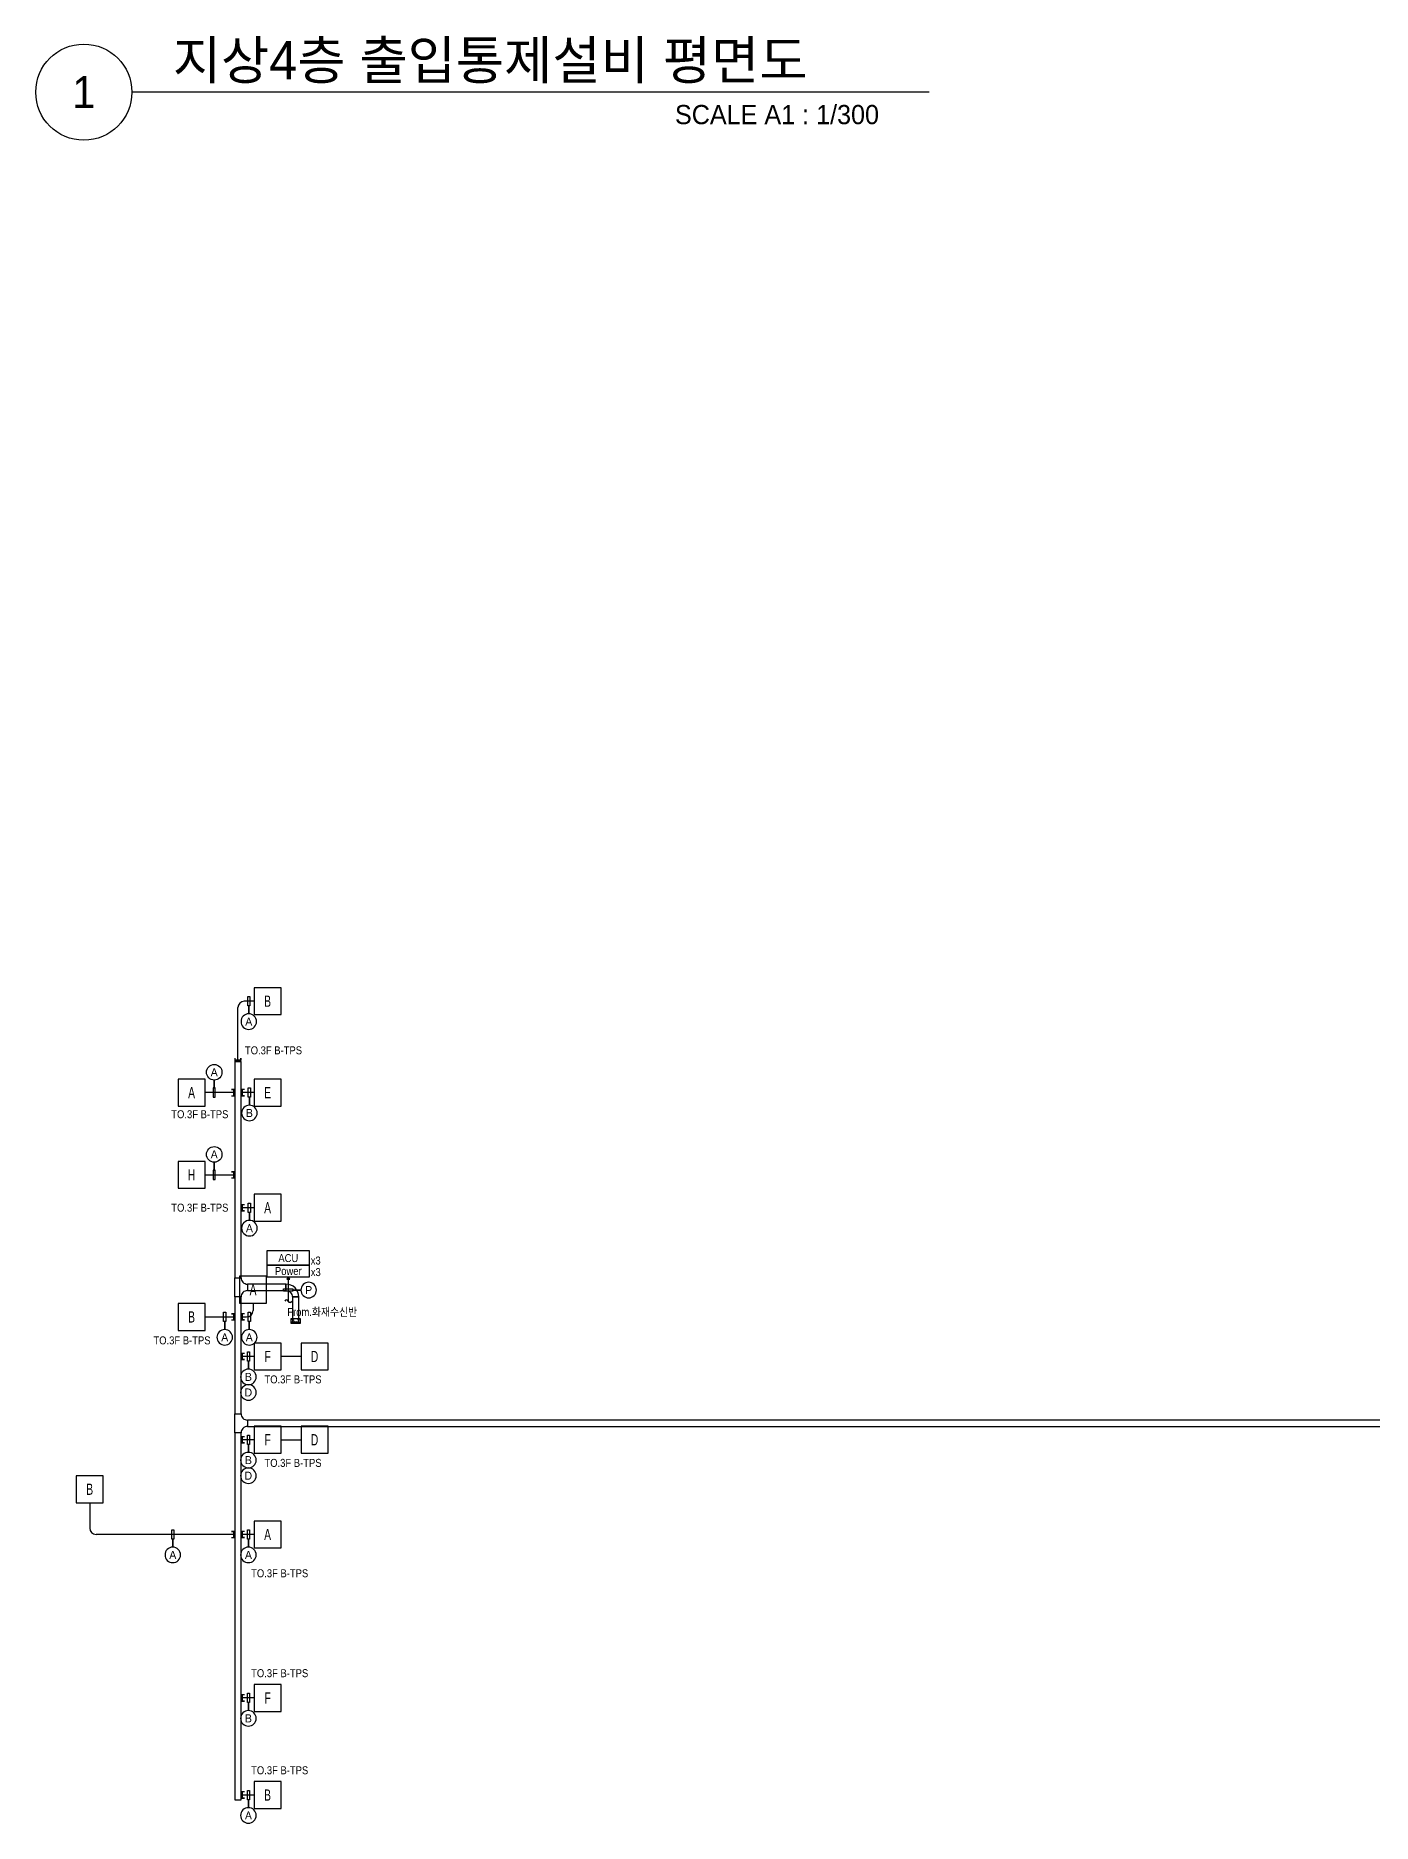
# Model space of a CAD drawing. Header units: millimetres. Extents: x 88230 to 502050, y -351975 to 882900.
# Drawn here: x 91128 to 153714, y 286385 to 370143 of the extents above; entities that cross this region are included whole.
import ezdxf
from ezdxf.enums import TextEntityAlignment as Align

# ---------------------------------------------------------------- set-up
doc = ezdxf.new("R2010")
doc.units = ezdxf.units.MM
doc.header["$LTSCALE"] = 150
doc.linetypes.add('D1', pattern=[3, 1, -1, 1])
for name, color, linetype in [('-----20 General Symbol', 3, 'Continuous'), ('-----27 Communication Cable Tray', 2, 'Continuous'), ('-----29 Indicator', 1, 'Continuous'), ('-----30 Text', 2, 'Continuous'), ('-----41 Drawing Title', 2, 'Continuous'), ('4', 4, 'Continuous'), ('6', 6, 'Continuous')]:
    doc.layers.add(name, color=color, linetype=linetype)
doc.styles.add('ELEC', font='')
doc.styles.get('ELEC').set_extended_font_data('Dotum')

# ---------------------------------------------------------------- blocks, each defined once
blk = doc.blocks.new('GOK_A')
at = {"layer": '-----20 General Symbol', "color": 1}
blk.add_lwpolyline([(272950, 44280), (274750, 44280), (274750, 46080), (272950, 46080)], close=True, dxfattribs=at)
at = {"layer": '-----20 General Symbol', "color": 3, "style": 'ELEC', "width": 0.7}
blk.add_text('A', height=750, dxfattribs=at).set_placement((273850, 45180), align=Align.MIDDLE_CENTER)
blk = doc.blocks.new('GOK_B')
at = {"layer": '-----20 General Symbol', "color": 1}
blk.add_lwpolyline([(272950, 41850), (274750, 41850), (274750, 43650), (272950, 43650)], close=True, dxfattribs=at)
at = {"layer": '-----20 General Symbol', "color": 3, "style": 'ELEC', "width": 0.7}
blk.add_text('B', height=750, dxfattribs=at).set_placement((273850, 42750), align=Align.MIDDLE_CENTER)
blk = doc.blocks.new('GOK_E')
at = {"layer": '-----20 General Symbol', "color": 1}
blk.add_lwpolyline([(275670, 44280), (277470, 44280), (277470, 46080), (275670, 46080)], close=True, dxfattribs=at)
at = {"layer": '-----20 General Symbol', "color": 3, "style": 'ELEC', "width": 0.7}
blk.add_text('E', height=750, dxfattribs=at).set_placement((276570, 45180), align=Align.MIDDLE_CENTER)
blk = doc.blocks.new('GOK_F')
at = {"layer": '-----20 General Symbol', "color": 1}
blk.add_lwpolyline([(275670, 41850), (277470, 41850), (277470, 43650), (275670, 43650)], close=True, dxfattribs=at)
at = {"layer": '-----20 General Symbol', "color": 3, "style": 'ELEC', "width": 0.7}
blk.add_text('F', height=750, dxfattribs=at).set_placement((276570, 42750), align=Align.MIDDLE_CENTER)
blk = doc.blocks.new('GOK_H')
at = {"layer": '-----20 General Symbol', "color": 1}
blk.add_lwpolyline([(139470, -259730), (140730, -259730), (140730, -258470), (139470, -258470)], close=True, dxfattribs=at)
at = {"layer": '-----20 General Symbol', "color": 3, "style": 'ELEC', "width": 0.7}
blk.add_text('H', height=525, dxfattribs=at).set_placement((140100, -259100), align=Align.MIDDLE_CENTER)
blk = doc.blocks.new('GOK_D')
at = {"layer": '-----20 General Symbol', "color": 1}
blk.add_lwpolyline([(116508, -205929), (117768, -205929), (117768, -204669), (116508, -204669)], close=True, dxfattribs=at)
at = {"layer": '-----20 General Symbol', "color": 3, "style": 'ELEC', "width": 0.7}
blk.add_text('D', height=525, dxfattribs=at).set_placement((117138, -205299), align=Align.MIDDLE_CENTER)
blk = doc.blocks.new('O08')
blk.add_hatch(color=256).paths.add_polyline_path([(120, 51), (-120, 51), (-120, 0), (120, 0)])
blk.add_lwpolyline([(120, 127.5), (120, 0), (-120, 0), (-120, 127.5), (-120, 51), (120, 51)])

msp = doc.modelspace()

# ---------------------------------------------------------------- linework, layer by layer
at = {"layer": '-----20 General Symbol', "color": 1}
for points in [[(101954, 312531), (103954, 312531), (103954, 313205), (101954, 313205)], [(101954, 311992), (103954, 311992), (103954, 312531), (101954, 312531)]]:
    msp.add_lwpolyline(points, close=True, dxfattribs=at)
at = {"layer": '-----27 Communication Cable Tray', "elevation": 0}
for points in [[(100444, 322085), (100444, 311946), (100744, 311946), (100744, 322085)], [(102844, 311646), (101044, 311646), (101044, 311346), (102844, 311346)], [(100444, 311046), (100444, 305576), (100744, 305576), (100744, 311046)], [(103144, 311046), (103144, 309817), (103444, 309817), (103444, 311046)], [(101044, 304976), (168878, 304976), (168878, 305276), (101044, 305276)], [(100444, 304676), (100444, 287486), (100744, 287486), (100744, 304676)]]:
    msp.add_lwpolyline(points, close=True, dxfattribs=at)
for points in [[(100744, 311046), (100444, 311046), (100444, 311046), (100444, 311946), (100744, 311946, 0.414214), (101044, 311646), (101044, 311346), (101044, 311346, 0.414214)], [(102844, 311346), (102844, 311346, -0.414214), (103144, 311046), (103144, 311046), (103444, 311046, 0.414214), (102844, 311646)], [(100744, 304676), (100444, 304676), (100444, 304676), (100444, 305576), (100744, 305576, 0.414214), (101044, 305276), (101044, 304976), (101044, 304976, 0.414214)]]:
    msp.add_lwpolyline(points, format="xyb", close=True, dxfattribs=at)
at = {"layer": '-----27 Communication Cable Tray', "color": 1}
msp.add_lwpolyline([(103069, 310017), (103069, 309817), (103519, 309817), (103519, 310017), (103069, 310017)], dxfattribs=at)
at = {"layer": '-----27 Communication Cable Tray', "color": 1, "linetype": 'D1'}
for points in [[(103069, 310017), (103519, 309817)], [(103519, 310017), (103069, 309817)]]:
    msp.add_lwpolyline(points, dxfattribs=at)
at = {"layer": '-----27 Communication Cable Tray'}
for points in [[(103194, 309967), (103144, 309967), (103144, 309867), (103444, 309867), (103444, 309967), (103394, 309967)], [(103119, 309867), (103119, 309817), (103469, 309817), (103469, 309867), (103119, 309867)]]:
    msp.add_lwpolyline(points, dxfattribs=at)
at = {"layer": '-----29 Indicator', "color": 1}
for points in [[(101103, 324314), (101103, 324687), (101052, 324687), (101052, 325123), (101155, 325123), (101155, 324687), (101078, 324687), (101103, 324687), (101103, 324314, 0.414214), (100739, 323949, 0.414214), (101103, 323585, 0.414214), (101468, 323949, 0.414214), (101103, 324314, 0.151042)], [(99484, 321211), (99484, 320838), (99432, 320838), (99432, 320402), (99535, 320402), (99535, 320838), (99458, 320838), (99484, 320838), (99484, 321211, -0.414214), (99119, 321576, -0.414214), (99484, 321941, -0.414214), (99848, 321576, -0.414214), (99484, 321211, -0.151042)], [(101133, 320029), (101133, 320402), (101081, 320402), (101081, 320838), (101184, 320838), (101184, 320402), (101107, 320402), (101133, 320402), (101133, 320029, 0.414214), (100768, 319665, 0.414214), (101133, 319300, 0.414214), (101497, 319665, 0.414214), (101133, 320029, 0.151042)], [(99484, 317361), (99484, 316988), (99432, 316988), (99432, 316552), (99535, 316552), (99535, 316988), (99458, 316988), (99484, 316988), (99484, 317361, -0.414214), (99119, 317726, -0.414214), (99484, 318090, -0.414214), (99848, 317726, -0.414214), (99484, 317361, -0.151042)], [(101133, 314634), (101133, 315007), (101081, 315007), (101081, 315443), (101184, 315443), (101184, 315007), (101107, 315007), (101133, 315007), (101133, 314634, 0.414214), (100768, 314269, 0.414214), (101133, 313905, 0.414214), (101497, 314269, 0.414214), (101133, 314634, 0.151042)], [(103544, 311369), (103171, 311369), (103171, 311318), (102735, 311318), (102735, 311420), (103171, 311420), (103171, 311343), (103171, 311369), (103544, 311369, 0.414214), (103908, 311004, 0.414214), (104273, 311369, 0.414214), (103908, 311734, 0.414214), (103544, 311369, 0.151042)], [(99977, 309519), (99977, 309892), (99926, 309892), (99926, 310328), (100029, 310328), (100029, 309892), (99952, 309892), (99977, 309892), (99977, 309519, 0.414214), (99613, 309154, 0.414214), (99977, 308790, 0.414214), (100342, 309154, 0.414214), (99977, 309519, 0.151042)], [(101126, 309519), (101126, 309892), (101075, 309892), (101075, 310328), (101178, 310328), (101178, 309892), (101101, 309892), (101126, 309892), (101126, 309519, 0.414214), (100761, 309154, 0.414214), (101126, 308790, 0.414214), (101491, 309154, 0.414214), (101126, 309519, 0.151042)], [(97545, 299324), (97545, 299697), (97493, 299697), (97493, 300133), (97596, 300133), (97596, 299697), (97519, 299697), (97545, 299697), (97545, 299324, 0.414214), (97180, 298959, 0.414214), (97545, 298595, 0.414214), (97910, 298959, 0.414214), (97545, 299324, 0.151042)], [(101087, 299324), (101087, 299697), (101036, 299697), (101036, 300133), (101138, 300133), (101138, 299697), (101061, 299697), (101087, 299697), (101087, 299324, 0.414214), (100722, 298959, 0.414214), (101087, 298595, 0.414214), (101452, 298959, 0.414214), (101087, 299324, 0.151042)], [(101087, 291664), (101087, 292037), (101036, 292037), (101036, 292473), (101138, 292473), (101138, 292037), (101061, 292037), (101087, 292037), (101087, 291664, 0.414214), (100722, 291299, 0.414214), (101087, 290935, 0.414214), (101452, 291299, 0.414214), (101087, 291664, 0.151042)], [(101087, 287114), (101087, 287487), (101036, 287487), (101036, 287923), (101138, 287923), (101138, 287487), (101061, 287487), (101087, 287487), (101087, 287114, 0.414214), (100722, 286749, 0.414214), (101087, 286385, 0.414214), (101452, 286749, 0.414214), (101087, 287114, 0.151042)]]:
    msp.add_lwpolyline(points, format="xyb", dxfattribs=at)
at = {"layer": '-----29 Indicator', "color": 1, "elevation": 0}
for points in [[(101087, 307664), (101087, 308037), (101036, 308037), (101036, 308473), (101138, 308473), (101138, 308037), (101061, 308037), (101087, 308037), (101087, 307664, 0.414214), (100722, 307299, 0.414214), (101087, 306935, 0.414214), (101452, 307299, 0.414214), (101087, 307664, 0.151042)], [(101087, 303764), (101087, 304137), (101036, 304137), (101036, 304573), (101138, 304573), (101138, 304137), (101061, 304137), (101087, 304137), (101087, 303764, 0.414214), (100722, 303399, 0.414214), (101087, 303035, 0.414214), (101452, 303399, 0.414214), (101087, 303764, 0.151042)]]:
    msp.add_lwpolyline(points, format="xyb", dxfattribs=at)
at = {"layer": '-----29 Indicator', "color": 1}
for centre, start, end in [((101087, 306570), 90, 180), ((101087, 306570), 180, 270), ((101087, 306570), 0, 90), ((101087, 306570), 270, 0), ((101087, 302670), 90, 180), ((101087, 302670), 180, 270), ((101087, 302670), 0, 90), ((101087, 302670), 270, 0)]:
    msp.add_arc(centre, 365, start, end, dxfattribs=at)
at = {"layer": '-----41 Drawing Title', "color": 7}
msp.add_line((132972, 367500), (95628, 367500), dxfattribs=at)
msp.add_circle((93378, 367500), 2250, dxfattribs=at)
at = {"layer": '4'}
for p, q in [((100594, 322146, 0), (100594, 324605, 0)), ((101354, 324905), (100894, 324905)), ((100444, 320620), (99054, 320620)), ((101354, 320620), (100744, 320620, 0)), ((99054, 316770), (100444, 316770)), ((101354, 315225), (100744, 315225, 0)), ((101354, 315225), (100744, 315225, 0)), ((101304, 310755), (101304, 310410)), ((99054, 310110), (100444, 310110)), ((100744, 310110, 0), (101004, 310110)), ((101354, 308255), (100744, 308255, 0)), ((103554, 308255), (102614, 308255)), ((101354, 304355), (100744, 304355, 0)), ((102614, 304355), (103554, 304355)), ((93654, 301405), (93654, 300215)), ((100444, 299915), (93954, 299915)), ((101354, 299915), (100744, 299915, 0)), ((101354, 292255), (100744, 292255, 0)), ((101354, 287705), (100744, 287705, 0))]:
    msp.add_line(p, q, dxfattribs=at)
for centre, start, end in [((100894, 324605, 0), 90, 180), ((101004, 310410, 0), 270, 0), ((93954, 300215), 180, 270)]:
    msp.add_arc(centre, 300, start, end, dxfattribs=at)
at = {"layer": '6'}
msp.add_line((102953, 311992), (102953, 310849), dxfattribs=at)
msp.add_lwpolyline([(103023, 311872), (102954, 311992), (102884, 311872)], close=True, dxfattribs=at)
for centre, start, end in [((102870, 310820), 18.99978, 161.00022), ((103036, 310878), 198.99978, 341.00022)]:
    msp.add_arc(centre, 88, start, end, dxfattribs=at)

# ---------------------------------------------------------------- block references
at = {"layer": '-----20 General Symbol', "xscale": 0.6999999999970896, "yscale": 0.6999999999970896, "zscale": 0.6999999999970896}
for name, p in [('GOK_B', (-89711, 294980)), ('GOK_A', (-93271, 288994)), ('GOK_E', (-91615, 288994)), ('GOK_A', (-89711, 283599)), ('GOK_A', (-90391, 279759)), ('GOK_B', (-93271, 280185)), ('GOK_F', (-91615, 278330)), ('GOK_F', (-91615, 274430)), ('GOK_B', (-98041, 272110)), ('GOK_A', (-89711, 268289)), ('GOK_F', (-91615, 262330)), ('GOK_B', (-89711, 257780))]:
    msp.add_blockref(name, p, dxfattribs=at)
at = {"layer": '-----20 General Symbol'}
for name, p in [('GOK_H', (-41676, 575870)), ('GOK_D', (-12954, 513554)), ('GOK_D', (-12954, 509654))]:
    msp.add_blockref(name, p, dxfattribs=at)
at = {"layer": '4', "xscale": -1.199999999953434, "yscale": 1.199999999953434, "zscale": 1.199999999953434}
msp.add_blockref('O08', (100594, 322085, 0), dxfattribs=at)
for p, rotation in [((100444, 320620, 0), 90), ((100744, 320620, 0), 270.0000000000001), ((100444, 316770, 0), 90), ((100744, 315225, 0), 270.0000000000001), ((100444, 310110, 0), 90), ((100744, 310110, 0), 270.0000000000001), ((100744, 308255, 0), 270.0000000000001), ((100744, 304355, 0), 270.0000000000001), ((100444, 299915, 0), 90), ((100744, 299915, 0), 270.0000000000001), ((100744, 292255, 0), 270.0000000000001), ((100744, 287705, 0), 270.0000000000001)]:
    msp.add_blockref('O08', p, dxfattribs=dict(at, rotation=rotation))

# ---------------------------------------------------------------- texts
at = {"layer": '-----20 General Symbol', "color": 3, "style": 'ELEC', "width": 0.9}
for s, p in [('Power', (102954, 312261, 0)), ('ACU', (102954, 312868, 0)), ('x3', (104238, 312752, 0)), ('x3', (104241, 312212, 0))]:
    msp.add_text(s, height=375, dxfattribs=at).set_placement(p, align=Align.MIDDLE_CENTER)
msp.add_text('From.화재수신반', height=375, dxfattribs=at).set_placement((104542, 310352), align=Align.MIDDLE)
at = {"layer": '-----30 Text', "style": 'ELEC'}
for s, p in [('A', (101103, 323949)), ('A', (99484, 321576)), ('B', (101133, 319665)), ('A', (99484, 317726)), ('A', (101133, 314269)), ('P', (103908, 311369)), ('A', (99977, 309154)), ('A', (101126, 309154)), ('B', (101087, 307299)), ('D', (101082, 306570)), ('B', (101087, 303399)), ('D', (101082, 302670)), ('A', (97545, 298959)), ('A', (101087, 298959)), ('B', (101087, 291299)), ('A', (101087, 286749))]:
    msp.add_text(s, height=375, dxfattribs=at).set_placement(p, align=Align.MIDDLE)
at = {"layer": '-----41 Drawing Title', "color": 2, "style": 'ELEC'}
msp.add_text('지상4층 출입통제설비 평면도', height=1800, dxfattribs=at).set_placement((97545, 368100))
at = {"layer": '-----41 Drawing Title', "color": 7, "style": 'ELEC'}
msp.add_text('1', height=1500, dxfattribs=at).set_placement((93378, 367500), align=Align.MIDDLE)
at = {"layer": '-----41 Drawing Title', "style": 'ELEC'}
msp.add_text('SCALE A1 : 1/300', height=900, dxfattribs=at).set_placement((130617, 366000), align=Align.RIGHT)
at = {"style": 'ELEC', "width": 0.9}
for p in [(102260, 322602), (98811, 319607), (98811, 315230), (97976, 309012), (103175, 307183), (103175, 303271), (102551, 298098), (102551, 293417), (102551, 288867)]:
    msp.add_text('TO.3F B-TPS', height=375, dxfattribs=at).set_placement(p, align=Align.MIDDLE)

doc.saveas('drawing.dxf')
